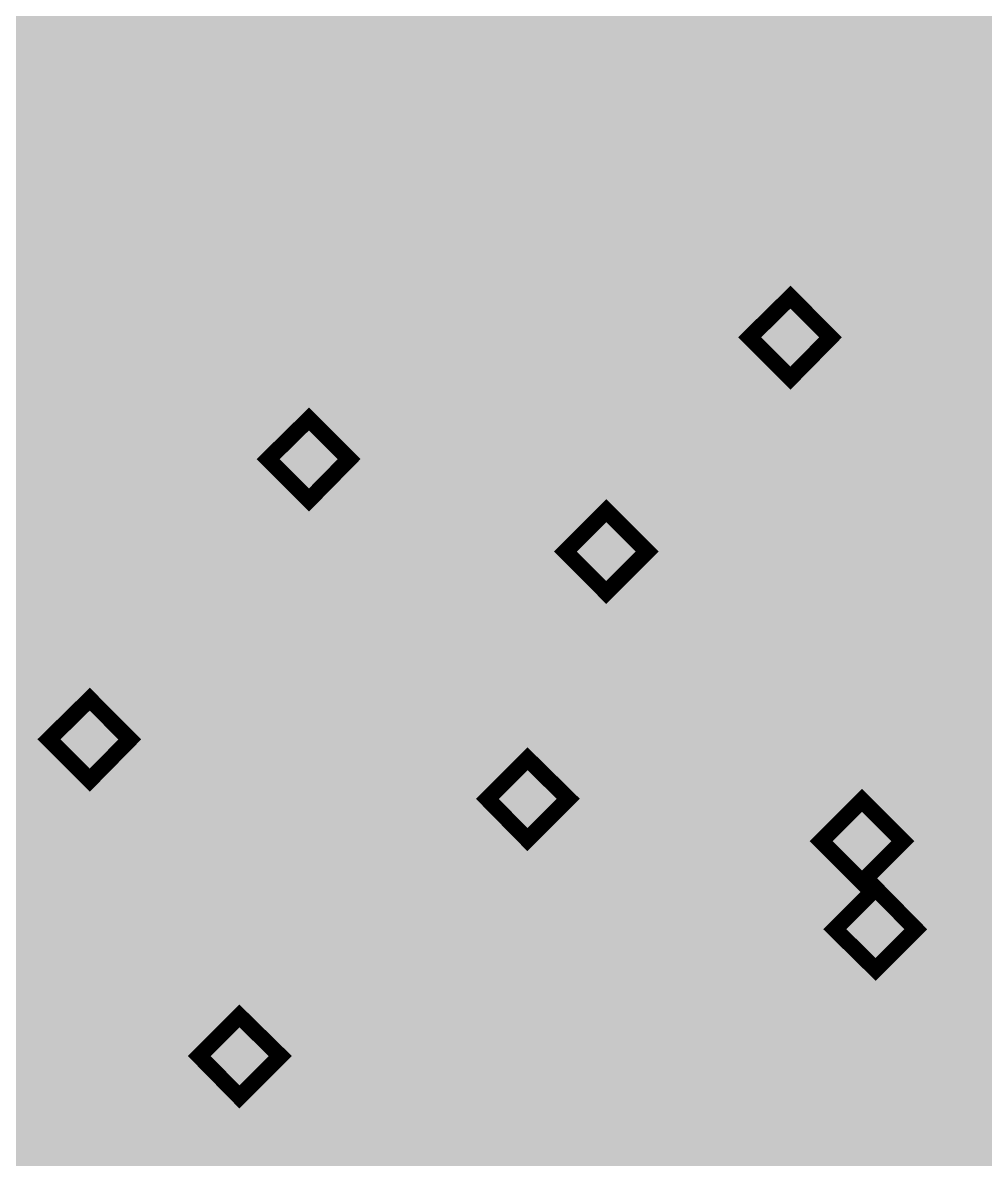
# Model space of a CAD drawing. Header units: millimetres. Extents: x 92 to 588, y 96 to 434.
# Drawn here: x 490.44 to 514.13, y 376.74 to 404.72 of the extents above; entities that cross this region are included whole.
import ezdxf

# ---------------------------------------------------------------- set-up
doc = ezdxf.new("R2010")
doc.units = ezdxf.units.MM
doc.layers.add('H', color=7, linetype='Continuous')
doc.layers.add('P', color=7, linetype='Continuous')

msp = doc.modelspace()

# ---------------------------------------------------------------- hatches: boundary and pattern name
at = {"layer": 'H', "linetype": 'Continuous'}
for points in [[(291.162, 223.903), (291.162, 433.788), (588.166, 433.788), (588.166, 223.903), (291.162, 223.903)], [(513.13, 398.775), (512.953, 398.792), (512.759, 398.828), (512.601, 398.863), (512.46, 398.933), (512.46, 399.304), (512.53, 399.268), (512.601, 399.233), (512.671, 399.198), (512.759, 399.163), (512.865, 399.127), (512.953, 399.11), (513.042, 399.092), (513.13, 399.074), (513.236, 399.092), (513.341, 399.127), (513.394, 399.145), (513.465, 399.198), (513.518, 399.233), (513.571, 399.321), (513.606, 399.427), (513.641, 399.533), (513.641, 399.657), (513.641, 399.727), (513.624, 399.833), (513.606, 399.886), (513.588, 399.921), (513.535, 400.009), (513.5, 400.027), (513.465, 400.062), (513.359, 400.115), (513.306, 400.133), (513.2, 400.15), (513.077, 400.15), (512.936, 400.15), (512.795, 400.133), (512.654, 400.115), (512.565, 400.098), (512.565, 401.42), (513.976, 401.42), (513.976, 401.121), (512.9, 401.121), (512.9, 400.433), (512.953, 400.433), (513.024, 400.433), (513.077, 400.45), (513.13, 400.45), (513.324, 400.433), (513.465, 400.415), (513.535, 400.397), (513.659, 400.327), (513.73, 400.274), (513.782, 400.239), (513.888, 400.115), (513.924, 400.045), (513.959, 399.956), (513.994, 399.78), (513.994, 399.657), (513.994, 399.568), (513.959, 399.392), (513.941, 399.304), (513.906, 399.233), (513.818, 399.092), (513.765, 399.039), (513.712, 398.986), (513.571, 398.88), (513.5, 398.845), (513.412, 398.828), (513.236, 398.792), (513.13, 398.775)], [(503.57, 397.804), (503.375, 397.804), (503.199, 397.84), (503.023, 397.893), (502.882, 397.946), (502.882, 398.316), (502.952, 398.281), (503.023, 398.245), (503.093, 398.21), (503.181, 398.175), (503.287, 398.14), (503.375, 398.122), (503.464, 398.104), (503.57, 398.104), (503.675, 398.104), (503.764, 398.14), (503.816, 398.157), (503.905, 398.228), (503.94, 398.263), (503.993, 398.334), (504.046, 398.439), (504.063, 398.545), (504.063, 398.686), (504.063, 398.739), (504.046, 398.863), (504.028, 398.898), (504.01, 398.951), (503.958, 399.022), (503.922, 399.057), (503.887, 399.074), (503.799, 399.127), (503.746, 399.145), (503.622, 399.163), (503.499, 399.163), (503.358, 399.163), (503.217, 399.145), (503.093, 399.127), (502.987, 399.11), (502.987, 400.433), (504.416, 400.433), (504.416, 400.133), (503.323, 400.133), (503.323, 399.445), (503.393, 399.463), (503.446, 399.463), (503.517, 399.463), (503.552, 399.463), (503.746, 399.463), (503.887, 399.427), (503.958, 399.41), (504.099, 399.339), (504.152, 399.304), (504.222, 399.251), (504.31, 399.127), (504.363, 399.057), (504.381, 398.986), (504.416, 398.792), (504.416, 398.686), (504.416, 398.581), (504.399, 398.404), (504.363, 398.334), (504.328, 398.245), (504.257, 398.122), (504.205, 398.051), (504.134, 397.998), (504.01, 397.91), (503.922, 397.875), (503.834, 397.84), (503.658, 397.804), (503.57, 397.804)], [(505.492, 397.804), (505.316, 397.822), (505.228, 397.857), (505.157, 397.893), (505.016, 397.963), (504.963, 398.016), (504.91, 398.069), (504.84, 398.193), (504.804, 398.263), (504.769, 398.334), (504.751, 398.492), (504.751, 398.563), (504.751, 398.669), (504.804, 398.863), (504.857, 398.951), (504.91, 399.039), (505.086, 399.18), (505.175, 399.233), (505.316, 399.092), (505.21, 398.986), (505.175, 398.916), (505.139, 398.845), (505.104, 398.686), (505.086, 398.598), (505.104, 398.475), (505.175, 398.281), (505.228, 398.21), (505.316, 398.14), (505.492, 398.069), (505.598, 398.051), (505.704, 398.069), (505.863, 398.122), (505.933, 398.193), (506.004, 398.263), (506.074, 398.439), (506.074, 398.545), (506.074, 398.616), (506.039, 398.739), (506.004, 398.792), (505.968, 398.845), (505.845, 398.933), (505.774, 398.986), (505.704, 399.022), (505.616, 399.057), (505.51, 399.092), (505.386, 399.145), (505.316, 399.092), (505.175, 399.233), (505.086, 399.304), (504.945, 399.427), (504.892, 399.48), (504.857, 399.551), (504.804, 399.727), (504.804, 399.815), (504.804, 399.886), (504.84, 400.027), (504.892, 400.15), (504.981, 400.256), (505.034, 400.309), (505.086, 400.344), (505.21, 400.415), (505.351, 400.468), (505.51, 400.503), (505.58, 400.503), (505.669, 400.503), (505.827, 400.468), (505.968, 400.433), (506.092, 400.362), (506.145, 400.309), (506.198, 400.274), (506.286, 400.168), (506.339, 400.045), (506.356, 399.903), (506.356, 399.833), (506.356, 399.762), (506.304, 399.586), (506.268, 399.498), (506.215, 399.41), (506.057, 399.286), (505.968, 399.233), (505.845, 399.374), (505.933, 399.498), (505.968, 399.551), (505.986, 399.621), (506.021, 399.762), (506.021, 399.833), (506.021, 399.921), (505.968, 400.062), (505.915, 400.133), (505.88, 400.15), (505.81, 400.203), (505.686, 400.239), (505.58, 400.239), (505.492, 400.239), (505.333, 400.186), (505.28, 400.133), (505.245, 400.115), (505.192, 400.045), (505.157, 399.939), (505.157, 399.851), (505.157, 399.798), (505.192, 399.692), (505.21, 399.639), (505.245, 399.604), (505.333, 399.515), (505.404, 399.48), (505.563, 399.392), (505.669, 399.357), (505.757, 399.321), (505.845, 399.374), (505.968, 399.233), (506.074, 399.163), (506.251, 399.039), (506.304, 398.969), (506.356, 398.88), (506.427, 398.686), (506.427, 398.581), (506.427, 398.492), (506.392, 398.334), (506.339, 398.21), (506.251, 398.069), (506.18, 398.016), (506.127, 397.963), (505.986, 397.875), (505.845, 397.822), (505.669, 397.804), (505.492, 397.804)], [(508.561, 397.804), (508.367, 397.804), (508.191, 397.84), (508.015, 397.893), (507.873, 397.946), (507.873, 398.316), (507.944, 398.281), (508.015, 398.245), (508.085, 398.21), (508.173, 398.175), (508.279, 398.14), (508.367, 398.122), (508.455, 398.104), (508.561, 398.104), (508.667, 398.104), (508.755, 398.14), (508.808, 398.157), (508.896, 398.228), (508.932, 398.263), (508.985, 398.334), (509.038, 398.439), (509.055, 398.545), (509.073, 398.686), (509.055, 398.739), (509.038, 398.863), (509.02, 398.898), (509.002, 398.951), (508.949, 399.022), (508.914, 399.057), (508.879, 399.074), (508.791, 399.127), (508.738, 399.145), (508.614, 399.163), (508.491, 399.163), (508.35, 399.163), (508.209, 399.145), (508.085, 399.127), (507.979, 399.11), (507.979, 400.433), (509.408, 400.433), (509.408, 400.133), (508.314, 400.133), (508.314, 399.445), (508.385, 399.463), (508.508, 399.463), (508.561, 399.463), (508.738, 399.463), (508.879, 399.427), (508.949, 399.41), (509.09, 399.339), (509.143, 399.304), (509.214, 399.251), (509.32, 399.127), (509.355, 399.057), (509.373, 398.986), (509.408, 398.792), (509.426, 398.686), (509.408, 398.581), (509.39, 398.404), (509.355, 398.334), (509.32, 398.245), (509.249, 398.122), (509.196, 398.051), (509.126, 397.998), (509.002, 397.91), (508.914, 397.875), (508.844, 397.84), (508.65, 397.804), (508.561, 397.804)], [(510.237, 397.804), (510.166, 397.804), (510.096, 397.804), (510.025, 397.822), (509.955, 397.84), (509.955, 398.175), (510.025, 398.157), (510.096, 398.122), (510.202, 398.104), (510.29, 398.104), (510.378, 398.104), (510.519, 398.14), (510.66, 398.193), (510.766, 398.281), (510.819, 398.334), (510.872, 398.387), (510.943, 398.528), (510.995, 398.686), (511.031, 398.863), (511.048, 398.969), (510.943, 399.163), (511.048, 399.216), (511.048, 399.286), (511.048, 399.321), (511.048, 399.498), (511.031, 399.727), (510.995, 399.815), (510.978, 399.886), (510.907, 400.009), (510.872, 400.062), (510.837, 400.098), (510.749, 400.168), (510.713, 400.186), (510.643, 400.203), (510.537, 400.203), (510.449, 400.203), (510.308, 400.15), (510.237, 400.098), (510.166, 400.009), (510.131, 399.921), (510.078, 399.745), (510.078, 399.621), (510.078, 399.533), (510.096, 399.392), (510.149, 399.286), (510.202, 399.198), (510.255, 399.163), (510.29, 399.145), (510.36, 399.092), (510.396, 399.092), (510.484, 399.074), (510.59, 399.074), (510.696, 399.074), (510.819, 399.11), (510.943, 399.163), (511.048, 398.969), (510.907, 398.88), (510.784, 398.828), (510.713, 398.81), (510.572, 398.792), (510.502, 398.792), (510.36, 398.792), (510.237, 398.81), (510.184, 398.845), (510.061, 398.898), (510.008, 398.933), (509.937, 399.004), (509.831, 399.127), (509.796, 399.216), (509.761, 399.286), (509.725, 399.48), (509.725, 399.604), (509.725, 399.692), (509.761, 399.886), (509.796, 399.956), (509.831, 400.045), (509.92, 400.186), (509.972, 400.256), (510.025, 400.309), (510.149, 400.397), (510.237, 400.433), (510.308, 400.45), (510.466, 400.486), (510.555, 400.486), (510.625, 400.486), (510.801, 400.468), (510.872, 400.433), (510.943, 400.397), (511.066, 400.309), (511.119, 400.256), (511.19, 400.186), (511.295, 399.992), (511.331, 399.886), (511.366, 399.762), (511.401, 399.48), (511.401, 399.304), (511.401, 399.145), (511.366, 398.845), (511.331, 398.686), (511.295, 398.563), (511.19, 398.316), (511.119, 398.21), (511.048, 398.122), (510.854, 397.963), (510.766, 397.91), (510.643, 397.857), (510.396, 397.804), (510.237, 397.804)], [(506.886, 397.857), (506.886, 398.351), (507.309, 398.351), (507.309, 397.857), (506.886, 397.857)], [(509.337, 395.97), (508.332, 396.975), (509.337, 397.963), (510.325, 396.975), (509.337, 395.97)], [(493.163, 394.806), (492.986, 394.806), (492.792, 394.841), (492.633, 394.894), (492.492, 394.947), (492.492, 395.317), (492.563, 395.282), (492.633, 395.247), (492.704, 395.212), (492.792, 395.176), (492.898, 395.141), (492.986, 395.123), (493.074, 395.106), (493.163, 395.106), (493.268, 395.106), (493.374, 395.141), (493.427, 395.159), (493.498, 395.229), (493.533, 395.264), (493.604, 395.335), (493.639, 395.441), (493.674, 395.547), (493.674, 395.688), (493.674, 395.741), (493.656, 395.864), (493.639, 395.899), (493.621, 395.952), (493.568, 396.023), (493.533, 396.058), (493.48, 396.093), (493.392, 396.129), (493.339, 396.146), (493.233, 396.164), (493.11, 396.182), (492.969, 396.164), (492.827, 396.146), (492.686, 396.129), (492.598, 396.111), (492.598, 397.434), (494.009, 397.434), (494.009, 397.134), (492.933, 397.134), (492.933, 396.446), (492.986, 396.464), (493.11, 396.464), (493.163, 396.464), (493.357, 396.464), (493.498, 396.429), (493.568, 396.411), (493.692, 396.34), (493.762, 396.305), (493.815, 396.252), (493.921, 396.129), (493.956, 396.058), (493.992, 395.988), (494.027, 395.794), (494.027, 395.688), (494.027, 395.582), (493.992, 395.406), (493.974, 395.335), (493.939, 395.247), (493.85, 395.123), (493.798, 395.053), (493.745, 395), (493.604, 394.912), (493.533, 394.876), (493.445, 394.841), (493.268, 394.806), (493.163, 394.806)], [(494.856, 394.806), (494.785, 394.806), (494.697, 394.823), (494.627, 394.823), (494.556, 394.841), (494.556, 395.176), (494.627, 395.159), (494.715, 395.123), (494.803, 395.106), (494.891, 395.106), (494.979, 395.106), (495.138, 395.141), (495.262, 395.194), (495.385, 395.282), (495.438, 395.335), (495.473, 395.388), (495.561, 395.529), (495.614, 395.688), (495.65, 395.864), (495.65, 395.97), (495.561, 396.164), (495.65, 396.217), (495.667, 396.288), (495.667, 396.499), (495.632, 396.728), (495.614, 396.817), (495.579, 396.887), (495.526, 397.011), (495.473, 397.064), (495.438, 397.099), (495.367, 397.169), (495.332, 397.187), (495.244, 397.205), (495.156, 397.205), (495.05, 397.205), (494.926, 397.152), (494.838, 397.099), (494.785, 397.011), (494.732, 396.923), (494.697, 396.746), (494.68, 396.623), (494.68, 396.534), (494.715, 396.393), (494.75, 396.288), (494.821, 396.199), (494.856, 396.164), (494.891, 396.146), (494.979, 396.111), (495.015, 396.093), (495.103, 396.076), (495.191, 396.076), (495.297, 396.076), (495.438, 396.111), (495.561, 396.164), (495.65, 395.97), (495.509, 395.882), (495.385, 395.829), (495.332, 395.811), (495.191, 395.794), (495.12, 395.794), (494.979, 395.794), (494.856, 395.829), (494.785, 395.847), (494.68, 395.899), (494.609, 395.935), (494.556, 396.005), (494.45, 396.129), (494.397, 396.217), (494.38, 396.288), (494.344, 396.482), (494.327, 396.605), (494.344, 396.693), (494.362, 396.887), (494.397, 396.958), (494.433, 397.046), (494.521, 397.187), (494.574, 397.258), (494.627, 397.311), (494.768, 397.399), (494.838, 397.434), (494.909, 397.452), (495.068, 397.487), (495.156, 397.487), (495.244, 397.487), (495.403, 397.469), (495.473, 397.434), (495.544, 397.399), (495.667, 397.311), (495.72, 397.258), (495.791, 397.187), (495.897, 396.993), (495.932, 396.887), (495.967, 396.764), (496.002, 396.482), (496.002, 396.305), (496.002, 396.146), (495.967, 395.847), (495.932, 395.705), (495.897, 395.564), (495.791, 395.317), (495.72, 395.229), (495.65, 395.123), (495.473, 394.965), (495.367, 394.912), (495.262, 394.859), (494.997, 394.806), (494.856, 394.806)], [(497.449, 394.859), (497.449, 395.229), (497.625, 395.388), (497.784, 395.529), (497.925, 395.688), (498.084, 395.847), (498.207, 396.005), (498.419, 396.252), (498.472, 396.358), (498.525, 396.464), (498.578, 396.658), (498.578, 396.764), (498.578, 396.87), (498.56, 396.958), (498.542, 396.993), (498.49, 397.064), (498.454, 397.099), (498.401, 397.134), (498.313, 397.169), (498.243, 397.187), (498.137, 397.187), (498.049, 397.187), (497.96, 397.169), (497.872, 397.152), (497.784, 397.117), (497.696, 397.081), (497.643, 397.046), (497.572, 397.011), (497.519, 396.975), (497.502, 397.346), (497.625, 397.399), (497.802, 397.452), (497.907, 397.469), (498.084, 397.487), (498.26, 397.487), (498.419, 397.469), (498.56, 397.416), (498.684, 397.346), (498.736, 397.311), (498.789, 397.258), (498.86, 397.134), (498.913, 397.011), (498.93, 396.87), (498.948, 396.781), (498.93, 396.64), (498.913, 396.499), (498.86, 396.376), (498.807, 396.27), (498.736, 396.146), (498.648, 396.041), (498.56, 395.935), (498.454, 395.829), (498.295, 395.653), (498.101, 395.458), (497.907, 395.282), (497.784, 395.159), (499.054, 395.159), (499.054, 394.859), (497.449, 394.859)], [(496.496, 394.859), (496.496, 395.353), (496.902, 395.353), (496.902, 394.859), (496.496, 394.859)], [(500.483, 392.53), (500.306, 392.548), (500.13, 392.583), (499.954, 392.619), (499.812, 392.689), (499.812, 393.06), (499.883, 393.024), (499.954, 392.989), (500.024, 392.954), (500.112, 392.918), (500.218, 392.883), (500.306, 392.866), (500.395, 392.848), (500.5, 392.83), (500.606, 392.848), (500.694, 392.883), (500.747, 392.901), (500.835, 392.954), (500.871, 392.989), (500.924, 393.077), (500.959, 393.183), (500.994, 393.289), (500.994, 393.412), (500.994, 393.483), (500.977, 393.589), (500.959, 393.642), (500.941, 393.677), (500.888, 393.765), (500.853, 393.783), (500.818, 393.818), (500.73, 393.871), (500.677, 393.889), (500.553, 393.906), (500.43, 393.906), (500.289, 393.906), (500.148, 393.889), (500.006, 393.871), (499.918, 393.853), (499.918, 395.176), (501.329, 395.176), (501.329, 394.876), (500.253, 394.876), (500.253, 394.188), (500.324, 394.188), (500.43, 394.206), (500.483, 394.206), (500.677, 394.188), (500.818, 394.171), (500.888, 394.153), (501.03, 394.083), (501.082, 394.03), (501.153, 393.994), (501.241, 393.871), (501.276, 393.8), (501.312, 393.712), (501.347, 393.536), (501.347, 393.412), (501.347, 393.324), (501.329, 393.148), (501.294, 393.06), (501.259, 392.989), (501.171, 392.848), (501.118, 392.795), (501.065, 392.742), (500.941, 392.636), (500.853, 392.601), (500.765, 392.583), (500.589, 392.548), (500.483, 392.53)], [(502.176, 392.548), (502.105, 392.548), (501.947, 392.566), (501.894, 392.583), (501.894, 392.918), (501.947, 392.883), (502.035, 392.866), (502.123, 392.848), (502.229, 392.848), (502.317, 392.848), (502.458, 392.866), (502.599, 392.918), (502.705, 393.007), (502.758, 393.06), (502.811, 393.13), (502.882, 393.254), (502.935, 393.412), (502.97, 393.606), (502.987, 393.712), (502.882, 393.889), (502.987, 393.959), (502.987, 394.012), (502.987, 394.065), (502.987, 394.118), (502.987, 394.241), (502.97, 394.453), (502.935, 394.541), (502.917, 394.629), (502.846, 394.753), (502.811, 394.806), (502.776, 394.841), (502.688, 394.894), (502.652, 394.912), (502.564, 394.947), (502.476, 394.947), (502.37, 394.947), (502.247, 394.894), (502.176, 394.823), (502.105, 394.753), (502.07, 394.665), (502.017, 394.488), (502.017, 394.347), (502.017, 394.277), (502.035, 394.136), (502.07, 394.03), (502.141, 393.942), (502.194, 393.906), (502.229, 393.871), (502.3, 393.836), (502.335, 393.836), (502.423, 393.818), (502.511, 393.8), (502.635, 393.818), (502.758, 393.853), (502.882, 393.889), (502.987, 393.712), (502.846, 393.624), (502.723, 393.571), (502.652, 393.553), (502.511, 393.518), (502.441, 393.518), (502.3, 393.536), (502.176, 393.553), (502.123, 393.571), (502, 393.642), (501.947, 393.677), (501.876, 393.73), (501.77, 393.871), (501.735, 393.942), (501.7, 394.03), (501.665, 394.224), (501.665, 394.33), (501.665, 394.435), (501.7, 394.612), (501.753, 394.788), (501.859, 394.929), (501.911, 394.982), (501.964, 395.035), (502.088, 395.123), (502.176, 395.159), (502.247, 395.194), (502.405, 395.229), (502.476, 395.229), (502.564, 395.229), (502.74, 395.194), (502.811, 395.176), (502.882, 395.141), (503.005, 395.053), (503.058, 395), (503.129, 394.929), (503.217, 394.735), (503.27, 394.629), (503.305, 394.506), (503.34, 394.206), (503.34, 393.889), (503.305, 393.571), (503.27, 393.43), (503.234, 393.289), (503.129, 393.06), (503.058, 392.954), (502.97, 392.866), (502.793, 392.707), (502.688, 392.654), (502.582, 392.601), (502.335, 392.548), (502.176, 392.548)], [(505.492, 392.53), (505.298, 392.548), (505.122, 392.583), (504.945, 392.619), (504.804, 392.689), (504.804, 393.06), (504.875, 393.024), (504.945, 392.989), (505.016, 392.954), (505.104, 392.918), (505.21, 392.883), (505.298, 392.866), (505.386, 392.848), (505.492, 392.83), (505.598, 392.848), (505.686, 392.883), (505.739, 392.901), (505.827, 392.954), (505.863, 392.989), (505.915, 393.077), (505.968, 393.183), (505.986, 393.289), (505.986, 393.412), (505.986, 393.483), (505.968, 393.589), (505.951, 393.642), (505.933, 393.677), (505.88, 393.765), (505.845, 393.783), (505.81, 393.818), (505.721, 393.871), (505.669, 393.889), (505.545, 393.906), (505.422, 393.906), (505.28, 393.906), (505.139, 393.889), (505.016, 393.871), (504.91, 393.853), (504.91, 395.176), (506.339, 395.176), (506.339, 394.876), (505.245, 394.876), (505.245, 394.188), (505.316, 394.188), (505.369, 394.188), (505.422, 394.206), (505.475, 394.206), (505.669, 394.188), (505.81, 394.171), (505.88, 394.153), (506.021, 394.083), (506.074, 394.03), (506.145, 393.994), (506.233, 393.871), (506.286, 393.8), (506.304, 393.712), (506.339, 393.536), (506.339, 393.412), (506.339, 393.324), (506.321, 393.148), (506.286, 393.06), (506.251, 392.989), (506.162, 392.848), (506.127, 392.795), (506.057, 392.742), (505.933, 392.636), (505.845, 392.601), (505.757, 392.583), (505.58, 392.548), (505.492, 392.53)], [(497.484, 392.971), (496.479, 393.977), (497.484, 394.965), (498.472, 393.977), (497.484, 392.971)], [(503.816, 392.601), (503.816, 393.095), (504.24, 393.095), (504.24, 392.601), (503.816, 392.601)], [(509.972, 390.396), (509.778, 390.396), (509.602, 390.431), (509.426, 390.467), (509.285, 390.537), (509.285, 390.908), (509.355, 390.872), (509.426, 390.837), (509.514, 390.802), (509.602, 390.767), (509.69, 390.731), (509.778, 390.714), (509.867, 390.696), (509.972, 390.696), (510.078, 390.696), (510.184, 390.731), (510.219, 390.749), (510.308, 390.802), (510.343, 390.855), (510.413, 390.925), (510.449, 391.031), (510.466, 391.137), (510.484, 391.26), (510.484, 391.331), (510.466, 391.454), (510.449, 391.49), (510.413, 391.543), (510.36, 391.613), (510.325, 391.631), (510.29, 391.666), (510.202, 391.719), (510.149, 391.737), (510.043, 391.754), (509.902, 391.754), (509.761, 391.754), (509.62, 391.737), (509.496, 391.719), (509.39, 391.701), (509.39, 393.024), (510.819, 393.024), (510.819, 392.724), (509.725, 392.724), (509.725, 392.037), (509.796, 392.037), (509.849, 392.054), (509.92, 392.054), (509.972, 392.054), (510.149, 392.037), (510.308, 392.019), (510.36, 392.001), (510.502, 391.931), (510.572, 391.895), (510.625, 391.843), (510.731, 391.719), (510.766, 391.648), (510.801, 391.56), (510.819, 391.384), (510.837, 391.26), (510.819, 391.172), (510.801, 390.996), (510.766, 390.925), (510.731, 390.837), (510.66, 390.696), (510.607, 390.643), (510.555, 390.59), (510.413, 390.484), (510.325, 390.449), (510.255, 390.431), (510.061, 390.396), (509.972, 390.396)], [(511.348, 390.449), (512.53, 392.724), (511.19, 392.724), (511.19, 393.024), (512.83, 393.024), (512.83, 392.636), (511.719, 390.449), (511.348, 390.449)], [(504.804, 390.696), (503.799, 391.701), (504.804, 392.707), (505.81, 391.701), (504.804, 390.696)], [(513.306, 390.449), (513.306, 390.943), (513.712, 390.943), (513.712, 390.449), (513.306, 390.449)], [(493.074, 387.909), (493.004, 387.909), (492.845, 387.944), (492.757, 387.962), (492.686, 387.997), (492.563, 388.085), (492.51, 388.138), (492.439, 388.209), (492.351, 388.403), (492.298, 388.526), (492.263, 388.632), (492.228, 388.932), (492.228, 389.091), (492.228, 389.267), (492.263, 389.567), (492.298, 389.708), (492.334, 389.832), (492.439, 390.079), (492.51, 390.184), (492.58, 390.273), (492.757, 390.431), (492.88, 390.484), (492.986, 390.537), (493.251, 390.59), (493.392, 390.59), (493.462, 390.59), (493.551, 390.59), (493.621, 390.573), (493.674, 390.555), (493.674, 390.22), (493.604, 390.255), (493.533, 390.273), (493.445, 390.29), (493.339, 390.29), (493.268, 390.29), (493.11, 390.273), (492.986, 390.22), (492.863, 390.132), (492.81, 390.079), (492.775, 390.026), (492.686, 389.885), (492.633, 389.726), (492.598, 389.532), (492.58, 389.426), (492.686, 389.25), (492.58, 389.179), (492.58, 389.144), (492.58, 389.108), (492.58, 388.897), (492.598, 388.668), (492.633, 388.597), (492.651, 388.509), (492.722, 388.385), (492.757, 388.332), (492.827, 388.262), (492.916, 388.227), (492.986, 388.191), (493.092, 388.191), (493.18, 388.191), (493.321, 388.244), (493.392, 388.297), (493.427, 388.332), (493.445, 388.385), (493.498, 388.473), (493.551, 388.65), (493.551, 388.791), (493.551, 388.862), (493.533, 389.003), (493.515, 389.056), (493.48, 389.108), (493.427, 389.197), (493.374, 389.232), (493.339, 389.267), (493.268, 389.303), (493.215, 389.303), (493.127, 389.32), (493.039, 389.32), (492.916, 389.32), (492.81, 389.285), (492.686, 389.25), (492.58, 389.426), (492.704, 389.514), (492.827, 389.567), (492.898, 389.585), (493.039, 389.602), (493.127, 389.62), (493.268, 389.602), (493.392, 389.585), (493.445, 389.567), (493.568, 389.497), (493.621, 389.461), (493.692, 389.408), (493.798, 389.267), (493.833, 389.179), (493.868, 389.108), (493.903, 388.914), (493.903, 388.809), (493.903, 388.703), (493.868, 388.526), (493.833, 388.438), (493.798, 388.35), (493.709, 388.209), (493.656, 388.156), (493.604, 388.103), (493.462, 387.997), (493.392, 387.962), (493.321, 387.944), (493.163, 387.909), (493.074, 387.909)], [(494.997, 387.909), (494.891, 387.909), (494.715, 387.962), (494.556, 388.033), (494.415, 388.156), (494.362, 388.244), (494.327, 388.332), (494.239, 388.544), (494.203, 388.791), (494.168, 389.091), (494.168, 389.25), (494.168, 389.426), (494.203, 389.726), (494.256, 389.973), (494.327, 390.184), (494.38, 390.273), (494.433, 390.361), (494.556, 390.467), (494.715, 390.555), (494.891, 390.59), (494.997, 390.59), (494.997, 390.308), (494.926, 390.308), (494.803, 390.273), (494.75, 390.237), (494.715, 390.202), (494.644, 390.096), (494.609, 390.043), (494.591, 389.973), (494.556, 389.796), (494.538, 389.708), (494.521, 389.497), (494.521, 389.25), (494.521, 389.003), (494.538, 388.791), (494.556, 388.703), (494.591, 388.544), (494.609, 388.473), (494.644, 388.403), (494.715, 388.297), (494.75, 388.262), (494.803, 388.227), (494.926, 388.191), (494.997, 388.191), (495.068, 388.191), (495.191, 388.227), (495.226, 388.262), (495.279, 388.297), (495.35, 388.403), (495.385, 388.473), (495.403, 388.526), (495.438, 388.703), (495.456, 388.791), (495.473, 389.003), (495.473, 389.25), (495.473, 389.514), (495.456, 389.726), (495.438, 389.814), (495.403, 389.973), (495.367, 390.043), (495.35, 390.114), (495.279, 390.202), (495.226, 390.237), (495.191, 390.273), (495.068, 390.308), (494.997, 390.308), (494.997, 390.59), (495.103, 390.59), (495.279, 390.555), (495.438, 390.467), (495.561, 390.343), (495.614, 390.255), (495.667, 390.184), (495.738, 389.973), (495.791, 389.708), (495.826, 389.426), (495.826, 389.25), (495.826, 389.091), (495.791, 388.791), (495.738, 388.526), (495.667, 388.315), (495.614, 388.227), (495.561, 388.156), (495.438, 388.033), (495.279, 387.944), (495.103, 387.909), (494.997, 387.909)], [(498.278, 387.962), (498.278, 388.844), (498.278, 389.126), (498.278, 390.132), (497.414, 389.126), (498.278, 389.126), (498.278, 388.844), (497.149, 388.844), (497.149, 389.214), (498.295, 390.555), (498.613, 390.555), (498.613, 389.126), (498.93, 389.126), (498.93, 388.844), (498.613, 388.844), (498.613, 387.962), (498.278, 387.962)], [(499.989, 387.909), (499.901, 387.909), (499.724, 387.927), (499.636, 387.962), (499.565, 387.997), (499.424, 388.068), (499.371, 388.121), (499.319, 388.174), (499.23, 388.297), (499.195, 388.368), (499.177, 388.438), (499.142, 388.597), (499.142, 388.668), (499.16, 388.773), (499.213, 388.967), (499.266, 389.056), (499.319, 389.144), (499.477, 389.285), (499.583, 389.338), (499.724, 389.214), (499.618, 389.091), (499.565, 389.02), (499.53, 388.95), (499.495, 388.791), (499.495, 388.703), (499.495, 388.579), (499.565, 388.403), (499.636, 388.315), (499.707, 388.244), (499.883, 388.174), (499.989, 388.156), (500.095, 388.174), (500.271, 388.227), (500.342, 388.297), (500.395, 388.368), (500.465, 388.544), (500.483, 388.65), (500.465, 388.72), (500.447, 388.862), (500.412, 388.897), (500.377, 388.95), (500.253, 389.038), (500.165, 389.091), (500.112, 389.126), (500.006, 389.161), (499.918, 389.214), (499.795, 389.25), (499.724, 389.214), (499.583, 389.338), (499.495, 389.408), (499.354, 389.532), (499.301, 389.602), (499.266, 389.673), (499.213, 389.832), (499.213, 389.92), (499.213, 389.99), (499.23, 390.132), (499.301, 390.255), (499.371, 390.361), (499.424, 390.414), (499.477, 390.449), (499.618, 390.537), (499.742, 390.573), (499.901, 390.608), (500.077, 390.608), (500.236, 390.573), (500.377, 390.537), (500.5, 390.467), (500.553, 390.414), (500.606, 390.378), (500.677, 390.273), (500.73, 390.149), (500.765, 390.026), (500.765, 389.955), (500.765, 389.867), (500.712, 389.691), (500.659, 389.602), (500.606, 389.514), (500.465, 389.391), (500.377, 389.338), (500.236, 389.479), (500.342, 389.602), (500.377, 389.673), (500.395, 389.726), (500.43, 389.867), (500.43, 389.938), (500.412, 390.026), (500.359, 390.167), (500.306, 390.237), (500.271, 390.255), (500.218, 390.308), (500.095, 390.343), (499.989, 390.343), (499.901, 390.343), (499.742, 390.29), (499.671, 390.255), (499.654, 390.22), (499.601, 390.167), (499.565, 390.043), (499.548, 389.973), (499.565, 389.902), (499.583, 389.796), (499.618, 389.743), (499.654, 389.708), (499.742, 389.62), (499.795, 389.585), (499.865, 389.549), (499.971, 389.514), (500.077, 389.461), (500.165, 389.426), (500.236, 389.479), (500.377, 389.338), (500.483, 389.267), (500.659, 389.144), (500.712, 389.073), (500.765, 388.985), (500.818, 388.791), (500.835, 388.685), (500.835, 388.597), (500.8, 388.456), (500.73, 388.315), (500.641, 388.191), (500.589, 388.121), (500.536, 388.068), (500.395, 387.997), (500.236, 387.927), (500.077, 387.909), (499.989, 387.909)], [(496.302, 387.962), (496.302, 388.456), (496.708, 388.456), (496.708, 387.962), (496.302, 387.962)], [(492.087, 386.075), (491.081, 387.08), (492.087, 388.068), (493.074, 387.08), (492.087, 386.075)], [(505.333, 385.404), (505.139, 385.422), (504.963, 385.457), (504.787, 385.493), (504.645, 385.563), (504.645, 385.916), (504.716, 385.898), (504.787, 385.863), (504.875, 385.828), (504.945, 385.792), (505.051, 385.757), (505.139, 385.739), (505.228, 385.722), (505.333, 385.704), (505.439, 385.722), (505.527, 385.739), (505.58, 385.775), (505.669, 385.828), (505.704, 385.863), (505.757, 385.951), (505.81, 386.039), (505.827, 386.163), (505.845, 386.286), (505.827, 386.357), (505.81, 386.463), (505.792, 386.516), (505.774, 386.551), (505.721, 386.621), (505.686, 386.657), (505.651, 386.692), (505.563, 386.745), (505.51, 386.745), (505.404, 386.78), (505.263, 386.78), (505.122, 386.78), (504.981, 386.763), (504.857, 386.745), (504.751, 386.71), (504.751, 388.05), (506.18, 388.05), (506.18, 387.75), (505.086, 387.75), (505.086, 387.062), (505.157, 387.062), (505.21, 387.062), (505.28, 387.062), (505.333, 387.08), (505.51, 387.062), (505.669, 387.045), (505.721, 387.027), (505.863, 386.957), (505.915, 386.904), (505.986, 386.851), (506.092, 386.745), (506.127, 386.674), (506.145, 386.586), (506.18, 386.392), (506.198, 386.286), (506.18, 386.198), (506.162, 386.022), (506.127, 385.933), (506.092, 385.863), (506.021, 385.722), (505.968, 385.669), (505.898, 385.598), (505.774, 385.51), (505.686, 385.475), (505.616, 385.44), (505.422, 385.422), (505.333, 385.404)], [(506.939, 385.422), (506.868, 385.422), (506.797, 385.44), (506.727, 385.457), (506.727, 385.775), (506.797, 385.757), (506.868, 385.739), (506.974, 385.722), (507.062, 385.704), (507.15, 385.722), (507.291, 385.739), (507.432, 385.792), (507.538, 385.881), (507.591, 385.933), (507.644, 385.986), (507.715, 386.128), (507.768, 386.286), (507.803, 386.48), (507.82, 386.568), (507.715, 386.763), (507.82, 386.815), (507.82, 386.886), (507.82, 387.115), (507.803, 387.327), (507.785, 387.415), (507.75, 387.503), (507.679, 387.627), (507.644, 387.68), (507.609, 387.715), (507.521, 387.768), (507.485, 387.786), (507.415, 387.821), (507.309, 387.821), (507.221, 387.803), (507.08, 387.75), (507.009, 387.697), (506.974, 387.662), (506.939, 387.627), (506.903, 387.539), (506.85, 387.362), (506.85, 387.221), (506.85, 387.151), (506.868, 387.009), (506.886, 386.957), (506.921, 386.904), (506.974, 386.815), (507.027, 386.763), (507.062, 386.745), (507.133, 386.71), (507.168, 386.692), (507.256, 386.692), (507.362, 386.674), (507.468, 386.692), (507.591, 386.727), (507.715, 386.763), (507.82, 386.568), (507.679, 386.498), (507.556, 386.445), (507.485, 386.427), (507.344, 386.392), (507.274, 386.392), (507.133, 386.41), (507.009, 386.427), (506.956, 386.445), (506.833, 386.498), (506.78, 386.551), (506.709, 386.604), (506.603, 386.745), (506.568, 386.815), (506.533, 386.904), (506.498, 387.098), (506.498, 387.203), (506.498, 387.309), (506.533, 387.486), (506.568, 387.574), (506.603, 387.662), (506.692, 387.803), (506.745, 387.856), (506.797, 387.909), (506.921, 387.997), (507.009, 388.033), (507.08, 388.068), (507.238, 388.103), (507.327, 388.103), (507.415, 388.103), (507.574, 388.068), (507.644, 388.033), (507.715, 388.015), (507.838, 387.927), (507.891, 387.874), (507.962, 387.786), (508.067, 387.609), (508.103, 387.503), (508.138, 387.38), (508.173, 387.08), (508.173, 386.904), (508.173, 386.745), (508.138, 386.445), (508.103, 386.304), (508.067, 386.163), (507.962, 385.933), (507.891, 385.828), (507.82, 385.722), (507.626, 385.581), (507.538, 385.528), (507.415, 385.475), (507.168, 385.422), (507.009, 385.422), (506.939, 385.422)], [(510.643, 385.457), (510.643, 386.357), (510.643, 386.639), (510.643, 387.644), (509.761, 386.639), (510.643, 386.639), (510.643, 386.357), (509.496, 386.357), (509.496, 386.71), (510.66, 388.05), (510.978, 388.05), (510.978, 386.639), (511.278, 386.639), (511.278, 386.357), (510.978, 386.357), (510.978, 385.457), (510.643, 385.457)], [(512.283, 385.404), (512.124, 385.44), (512.054, 385.475), (511.983, 385.51), (511.86, 385.581), (511.807, 385.651), (511.736, 385.722), (511.63, 385.898), (511.595, 386.022), (511.56, 386.145), (511.525, 386.427), (511.525, 386.604), (511.525, 386.763), (511.56, 387.062), (511.595, 387.203), (511.63, 387.345), (511.736, 387.574), (511.807, 387.68), (511.877, 387.768), (512.054, 387.927), (512.16, 387.98), (512.283, 388.033), (512.53, 388.085), (512.689, 388.103), (512.759, 388.103), (512.848, 388.085), (512.918, 388.085), (512.971, 388.068), (512.971, 387.733), (512.9, 387.75), (512.83, 387.786), (512.724, 387.803), (512.636, 387.803), (512.548, 387.803), (512.407, 387.768), (512.283, 387.715), (512.16, 387.627), (512.107, 387.574), (512.071, 387.521), (511.983, 387.398), (511.93, 387.221), (511.895, 387.045), (511.877, 386.939), (511.983, 386.745), (511.877, 386.692), (511.877, 386.657), (511.877, 386.621), (511.877, 386.533), (511.877, 386.392), (511.895, 386.18), (511.93, 386.092), (511.948, 386.004), (512.019, 385.881), (512.054, 385.845), (512.124, 385.775), (512.213, 385.722), (512.283, 385.704), (512.371, 385.687), (512.477, 385.704), (512.601, 385.757), (512.689, 385.81), (512.724, 385.845), (512.742, 385.881), (512.795, 385.969), (512.848, 386.145), (512.848, 386.286), (512.848, 386.374), (512.83, 386.498), (512.812, 386.551), (512.777, 386.604), (512.706, 386.692), (512.671, 386.745), (512.636, 386.763), (512.565, 386.798), (512.512, 386.815), (512.424, 386.833), (512.336, 386.833), (512.213, 386.815), (512.107, 386.798), (511.983, 386.745), (511.877, 386.939), (512.001, 387.009), (512.124, 387.062), (512.195, 387.098), (512.336, 387.115), (512.407, 387.115), (512.565, 387.115), (512.671, 387.08), (512.742, 387.062), (512.848, 387.009), (512.918, 386.957), (512.989, 386.904), (513.095, 386.763), (513.13, 386.692), (513.165, 386.604), (513.2, 386.41), (513.2, 386.198), (513.165, 386.022), (513.13, 385.933), (513.095, 385.845), (513.006, 385.704), (512.953, 385.651), (512.9, 385.598), (512.759, 385.51), (512.689, 385.475), (512.618, 385.44), (512.46, 385.404), (512.283, 385.404)], [(502.864, 384.611), (501.876, 385.616), (502.864, 386.604), (503.869, 385.616), (502.864, 384.611)], [(508.65, 385.457), (508.65, 385.951), (509.073, 385.951), (509.073, 385.457), (508.65, 385.457)], [(511.101, 383.57), (510.096, 384.575), (511.101, 385.581), (512.107, 384.575), (511.101, 383.57)], [(494.874, 382.123), (494.697, 382.141), (494.521, 382.176), (494.344, 382.212), (494.203, 382.282), (494.203, 382.635), (494.274, 382.617), (494.415, 382.529), (494.503, 382.512), (494.609, 382.476), (494.697, 382.441), (494.785, 382.423), (494.891, 382.423), (494.979, 382.441), (495.085, 382.459), (495.138, 382.494), (495.226, 382.547), (495.262, 382.582), (495.315, 382.67), (495.35, 382.758), (495.385, 382.864), (495.385, 383.005), (495.385, 383.076), (495.367, 383.182), (495.35, 383.235), (495.332, 383.27), (495.279, 383.341), (495.244, 383.376), (495.209, 383.411), (495.12, 383.446), (495.068, 383.464), (494.944, 383.499), (494.821, 383.499), (494.68, 383.499), (494.538, 383.482), (494.397, 383.446), (494.309, 383.429), (494.309, 384.769), (495.72, 384.769), (495.72, 384.469), (494.644, 384.469), (494.644, 383.782), (494.697, 383.782), (494.821, 383.782), (494.874, 383.782), (495.068, 383.782), (495.209, 383.764), (495.279, 383.729), (495.403, 383.676), (495.473, 383.623), (495.544, 383.57), (495.632, 383.446), (495.667, 383.376), (495.703, 383.305), (495.738, 383.111), (495.738, 383.005), (495.738, 382.917), (495.703, 382.741), (495.685, 382.653), (495.65, 382.582), (495.561, 382.441), (495.509, 382.388), (495.456, 382.318), (495.315, 382.229), (495.244, 382.194), (495.156, 382.159), (494.979, 382.123), (494.874, 382.123)], [(496.496, 382.123), (496.426, 382.141), (496.338, 382.141), (496.267, 382.159), (496.267, 382.494), (496.338, 382.476), (496.426, 382.459), (496.514, 382.441), (496.62, 382.423), (496.69, 382.423), (496.849, 382.459), (496.99, 382.512), (497.096, 382.6), (497.149, 382.653), (497.202, 382.706), (497.272, 382.847), (497.325, 383.005), (497.361, 383.199), (497.361, 383.288), (497.272, 383.482), (497.378, 383.535), (497.378, 383.605), (497.378, 383.834), (497.343, 384.046), (497.325, 384.134), (497.308, 384.205), (497.237, 384.346), (497.202, 384.381), (497.149, 384.434), (497.078, 384.487), (497.043, 384.505), (496.955, 384.522), (496.867, 384.54), (496.761, 384.522), (496.637, 384.469), (496.567, 384.417), (496.496, 384.346), (496.443, 384.24), (496.408, 384.081), (496.408, 383.94), (496.408, 383.852), (496.426, 383.729), (496.443, 383.676), (496.461, 383.623), (496.532, 383.535), (496.585, 383.482), (496.62, 383.464), (496.69, 383.429), (496.726, 383.411), (496.814, 383.393), (496.902, 383.393), (497.025, 383.411), (497.149, 383.429), (497.272, 383.482), (497.361, 383.288), (497.237, 383.217), (497.096, 383.164), (497.043, 383.129), (496.902, 383.111), (496.831, 383.111), (496.69, 383.111), (496.567, 383.147), (496.514, 383.164), (496.39, 383.217), (496.338, 383.27), (496.267, 383.323), (496.161, 383.446), (496.126, 383.535), (496.091, 383.623), (496.055, 383.817), (496.055, 383.923), (496.055, 384.028), (496.091, 384.205), (496.108, 384.293), (496.144, 384.364), (496.232, 384.505), (496.285, 384.575), (496.355, 384.628), (496.479, 384.716), (496.637, 384.787), (496.796, 384.822), (496.867, 384.822), (496.955, 384.822), (497.114, 384.787), (497.202, 384.752), (497.272, 384.734), (497.396, 384.646), (497.449, 384.593), (497.502, 384.505), (497.608, 384.328), (497.643, 384.205), (497.678, 384.099), (497.713, 383.799), (497.731, 383.623), (497.731, 383.464), (497.678, 383.164), (497.66, 383.023), (497.608, 382.882), (497.502, 382.635), (497.449, 382.547), (497.361, 382.441), (497.184, 382.3), (497.078, 382.229), (496.973, 382.194), (496.708, 382.141), (496.567, 382.123), (496.496, 382.123)], [(499.848, 382.123), (499.671, 382.159), (499.601, 382.176), (499.53, 382.212), (499.389, 382.3), (499.336, 382.353), (499.283, 382.406), (499.195, 382.529), (499.16, 382.6), (499.142, 382.67), (499.107, 382.811), (499.107, 382.9), (499.107, 383.005), (499.16, 383.199), (499.213, 383.288), (499.283, 383.358), (499.442, 383.499), (499.548, 383.552), (499.689, 383.429), (499.565, 383.305), (499.53, 383.235), (499.495, 383.164), (499.46, 383.005), (499.46, 382.917), (499.46, 382.811), (499.53, 382.617), (499.601, 382.529), (499.671, 382.459), (499.848, 382.388), (499.954, 382.388), (500.059, 382.388), (500.236, 382.459), (500.306, 382.512), (500.359, 382.582), (500.43, 382.758), (500.43, 382.864), (500.43, 382.953), (500.395, 383.076), (500.377, 383.129), (500.342, 383.164), (500.218, 383.27), (500.13, 383.305), (500.059, 383.341), (499.971, 383.376), (499.865, 383.429), (499.76, 383.482), (499.689, 383.429), (499.548, 383.552), (499.46, 383.623), (499.319, 383.746), (499.266, 383.817), (499.213, 383.887), (499.177, 384.046), (499.177, 384.152), (499.177, 384.223), (499.195, 384.346), (499.248, 384.469), (499.336, 384.575), (499.389, 384.628), (499.442, 384.681), (499.565, 384.752), (499.707, 384.805), (499.865, 384.822), (499.954, 384.822), (500.042, 384.822), (500.2, 384.805), (500.342, 384.752), (500.465, 384.681), (500.518, 384.646), (500.571, 384.593), (500.641, 384.487), (500.694, 384.364), (500.73, 384.24), (500.73, 384.17), (500.73, 384.081), (500.677, 383.905), (500.624, 383.817), (500.571, 383.746), (500.43, 383.605), (500.324, 383.552), (500.2, 383.711), (500.306, 383.817), (500.324, 383.887), (500.359, 383.94), (500.377, 384.081), (500.395, 384.17), (500.377, 384.24), (500.324, 384.399), (500.271, 384.452), (500.236, 384.487), (500.165, 384.522), (500.042, 384.558), (499.954, 384.575), (499.848, 384.558), (499.707, 384.505), (499.636, 384.469), (499.601, 384.434), (499.565, 384.381), (499.53, 384.275), (499.513, 384.187), (499.513, 384.117), (499.548, 384.011), (499.583, 383.976), (499.618, 383.923), (499.707, 383.852), (499.76, 383.799), (499.83, 383.782), (499.936, 383.729), (500.042, 383.676), (500.13, 383.64), (500.2, 383.711), (500.324, 383.552), (500.447, 383.499), (500.606, 383.358), (500.677, 383.288), (500.73, 383.217), (500.783, 383.023), (500.783, 382.9), (500.783, 382.811), (500.765, 382.67), (500.694, 382.529), (500.606, 382.406), (500.553, 382.353), (500.483, 382.3), (500.359, 382.212), (500.2, 382.159), (500.042, 382.123), (499.848, 382.123)], [(501.929, 382.123), (501.841, 382.123), (501.682, 382.159), (501.612, 382.194), (501.541, 382.212), (501.418, 382.3), (501.365, 382.37), (501.294, 382.441), (501.188, 382.617), (501.153, 382.741), (501.118, 382.864), (501.082, 383.147), (501.065, 383.323), (501.082, 383.482), (501.118, 383.782), (501.135, 383.923), (501.188, 384.064), (501.294, 384.293), (501.347, 384.399), (501.435, 384.487), (501.612, 384.646), (501.717, 384.699), (501.841, 384.752), (502.088, 384.805), (502.229, 384.822), (502.317, 384.805), (502.388, 384.805), (502.458, 384.787), (502.529, 384.769), (502.529, 384.452), (502.458, 384.469), (502.37, 384.487), (502.282, 384.505), (502.194, 384.522), (502.105, 384.505), (501.964, 384.487), (501.823, 384.434), (501.717, 384.346), (501.665, 384.293), (501.612, 384.24), (501.541, 384.099), (501.47, 383.94), (501.435, 383.764), (501.435, 383.658), (501.541, 383.464), (501.435, 383.411), (501.418, 383.358), (501.418, 383.288), (501.418, 383.235), (501.418, 383.111), (501.453, 382.9), (501.47, 382.811), (501.506, 382.723), (501.576, 382.6), (501.612, 382.564), (501.682, 382.476), (501.753, 382.441), (501.841, 382.423), (501.929, 382.406), (502.035, 382.423), (502.158, 382.476), (502.229, 382.529), (502.3, 382.6), (502.352, 382.688), (502.388, 382.864), (502.405, 383.005), (502.388, 383.076), (502.37, 383.217), (502.352, 383.27), (502.335, 383.323), (502.264, 383.411), (502.211, 383.464), (502.194, 383.482), (502.105, 383.517), (502.07, 383.535), (501.982, 383.552), (501.894, 383.552), (501.77, 383.535), (501.647, 383.517), (501.541, 383.464), (501.435, 383.658), (501.559, 383.729), (501.682, 383.782), (501.753, 383.799), (501.894, 383.834), (501.964, 383.834), (502.105, 383.834), (502.229, 383.799), (502.282, 383.782), (502.405, 383.729), (502.476, 383.676), (502.529, 383.623), (502.635, 383.482), (502.688, 383.411), (502.705, 383.323), (502.74, 383.129), (502.74, 382.917), (502.705, 382.741), (502.688, 382.653), (502.652, 382.564), (502.564, 382.423), (502.511, 382.37), (502.441, 382.318), (502.317, 382.229), (502.247, 382.194), (502.176, 382.159), (502.017, 382.123), (501.929, 382.123)], [(511.436, 381.418), (510.431, 382.406), (511.436, 383.411), (512.424, 382.406), (511.436, 381.418)], [(498.207, 382.176), (498.207, 382.67), (498.631, 382.67), (498.631, 382.176), (498.207, 382.176)], [(511.719, 378.931), (511.648, 378.948), (511.56, 378.948), (511.489, 378.966), (511.489, 379.301), (511.56, 379.284), (511.648, 379.248), (511.736, 379.231), (511.842, 379.231), (511.913, 379.231), (512.071, 379.266), (512.213, 379.319), (512.318, 379.407), (512.371, 379.46), (512.424, 379.513), (512.495, 379.654), (512.548, 379.813), (512.583, 379.989), (512.601, 380.095), (512.495, 380.289), (512.601, 380.342), (512.601, 380.413), (512.601, 380.448), (512.601, 380.642), (512.583, 380.853), (512.548, 380.942), (512.53, 381.012), (512.46, 381.136), (512.424, 381.189), (512.389, 381.224), (512.301, 381.294), (512.265, 381.312), (512.177, 381.33), (512.089, 381.33), (511.983, 381.33), (511.86, 381.277), (511.789, 381.224), (511.754, 381.189), (511.719, 381.136), (511.666, 381.048), (511.63, 380.889), (511.63, 380.748), (511.63, 380.659), (511.648, 380.536), (511.666, 380.465), (511.683, 380.413), (511.754, 380.324), (511.807, 380.289), (511.842, 380.271), (511.913, 380.236), (511.948, 380.218), (512.036, 380.201), (512.124, 380.201), (512.248, 380.201), (512.371, 380.236), (512.495, 380.289), (512.601, 380.095), (512.46, 380.007), (512.336, 379.954), (512.265, 379.936), (512.124, 379.919), (512.054, 379.919), (511.913, 379.919), (511.789, 379.954), (511.736, 379.972), (511.613, 380.024), (511.56, 380.06), (511.489, 380.13), (511.384, 380.254), (511.348, 380.342), (511.313, 380.413), (511.278, 380.624), (511.278, 380.73), (511.278, 380.818), (511.313, 381.012), (511.331, 381.1), (511.366, 381.171), (511.454, 381.312), (511.525, 381.383), (511.578, 381.436), (511.701, 381.524), (511.772, 381.559), (511.86, 381.577), (512.019, 381.612), (512.089, 381.612), (512.177, 381.612), (512.336, 381.594), (512.424, 381.559), (512.495, 381.524), (512.618, 381.436), (512.671, 381.383), (512.742, 381.312), (512.83, 381.118), (512.883, 381.012), (512.918, 380.889), (512.953, 380.607), (512.953, 380.43), (512.953, 380.271), (512.918, 379.972), (512.883, 379.83), (512.848, 379.689), (512.724, 379.442), (512.671, 379.354), (512.583, 379.248), (512.407, 379.09), (512.301, 379.037), (512.195, 378.984), (511.948, 378.931), (511.789, 378.931), (511.719, 378.931)], [(510.096, 378.931), (509.92, 378.931), (509.743, 378.966), (509.567, 379.019), (509.426, 379.072), (509.426, 379.442), (509.496, 379.407), (509.567, 379.372), (509.637, 379.337), (509.725, 379.301), (509.831, 379.266), (509.92, 379.248), (510.008, 379.231), (510.114, 379.231), (510.219, 379.231), (510.308, 379.266), (510.36, 379.284), (510.449, 379.354), (510.484, 379.389), (510.537, 379.46), (510.572, 379.566), (510.607, 379.672), (510.607, 379.813), (510.607, 379.866), (510.59, 379.989), (510.572, 380.042), (510.555, 380.077), (510.502, 380.148), (510.466, 380.183), (510.431, 380.218), (510.343, 380.254), (510.29, 380.271), (510.166, 380.289), (510.043, 380.307), (509.902, 380.289), (509.761, 380.271), (509.62, 380.254), (509.531, 380.236), (509.531, 381.559), (510.943, 381.559), (510.943, 381.259), (509.867, 381.259), (509.867, 380.571), (509.937, 380.589), (510.043, 380.589), (510.096, 380.589), (510.29, 380.589), (510.431, 380.554), (510.502, 380.536), (510.643, 380.465), (510.696, 380.43), (510.766, 380.377), (510.854, 380.254), (510.89, 380.183), (510.925, 380.113), (510.96, 379.919), (510.96, 379.707), (510.925, 379.548), (510.907, 379.46), (510.872, 379.389), (510.784, 379.248), (510.731, 379.178), (510.678, 379.125), (510.537, 379.037), (510.466, 379.001), (510.378, 378.966), (510.202, 378.931), (510.096, 378.931)], [(495.773, 378.278), (494.785, 379.284), (495.773, 380.271), (496.779, 379.284), (495.773, 378.278)], [(496.779, 376.885), (496.69, 376.885), (496.532, 376.902), (496.461, 376.938), (496.39, 376.973), (496.267, 377.061), (496.214, 377.114), (496.144, 377.185), (496.038, 377.379), (496.002, 377.484), (495.967, 377.608), (495.932, 377.908), (495.932, 378.067), (495.932, 378.225), (495.967, 378.543), (495.985, 378.666), (496.038, 378.807), (496.144, 379.037), (496.214, 379.143), (496.285, 379.248), (496.461, 379.389), (496.567, 379.46), (496.69, 379.513), (496.937, 379.566), (497.078, 379.566), (497.167, 379.566), (497.237, 379.548), (497.308, 379.548), (497.378, 379.531), (497.378, 379.195), (497.308, 379.213), (497.22, 379.248), (497.131, 379.266), (497.043, 379.266), (496.955, 379.266), (496.814, 379.231), (496.673, 379.178), (496.567, 379.107), (496.514, 379.054), (496.461, 378.984), (496.39, 378.86), (496.338, 378.702), (496.285, 378.508), (496.285, 378.402), (496.39, 378.225), (496.285, 378.155), (496.285, 378.119), (496.267, 378.084), (496.267, 377.855), (496.302, 377.643), (496.32, 377.555), (496.355, 377.484), (496.426, 377.361), (496.461, 377.308), (496.532, 377.238), (496.602, 377.185), (496.69, 377.167), (496.779, 377.167), (496.884, 377.167), (497.008, 377.22), (497.078, 377.273), (497.114, 377.308), (497.149, 377.343), (497.202, 377.449), (497.237, 377.608), (497.255, 377.749), (497.255, 377.837), (497.22, 377.961), (497.202, 378.031), (497.184, 378.084), (497.114, 378.172), (497.078, 378.208), (497.043, 378.225), (496.955, 378.278), (496.92, 378.278), (496.831, 378.296), (496.743, 378.296), (496.62, 378.296), (496.514, 378.261), (496.39, 378.225), (496.285, 378.402), (496.408, 378.49), (496.532, 378.543), (496.602, 378.56), (496.743, 378.578), (496.814, 378.578), (496.955, 378.578), (497.078, 378.543), (497.131, 378.525), (497.255, 378.472), (497.325, 378.437), (497.396, 378.366), (497.502, 378.243), (497.537, 378.155), (497.555, 378.067), (497.59, 377.873), (497.608, 377.767), (497.59, 377.678), (497.572, 377.484), (497.537, 377.396), (497.502, 377.326), (497.414, 377.185), (497.361, 377.114), (497.29, 377.061), (497.167, 376.973), (497.096, 376.938), (497.025, 376.902), (496.867, 376.885), (496.779, 376.885)], [(498.701, 376.885), (498.701, 377.167), (498.754, 377.167), (498.878, 377.202), (498.93, 377.238), (498.983, 377.273), (499.054, 377.379), (499.072, 377.432), (499.107, 377.502), (499.142, 377.661), (499.142, 377.767), (499.16, 377.961), (499.16, 378.225), (499.16, 378.472), (499.142, 378.684), (499.142, 378.79), (499.089, 378.948), (499.072, 379.019), (499.054, 379.072), (498.966, 379.178), (498.93, 379.213), (498.878, 379.248), (498.772, 379.284), (498.701, 379.284), (498.631, 379.284), (498.507, 379.248), (498.454, 379.213), (498.419, 379.178), (498.331, 379.072), (498.313, 379.001), (498.278, 378.948), (498.243, 378.772), (498.243, 378.684), (498.225, 378.472), (498.225, 378.225), (498.225, 377.961), (498.243, 377.767), (498.243, 377.678), (498.278, 377.52), (498.313, 377.449), (498.331, 377.379), (498.401, 377.273), (498.454, 377.238), (498.507, 377.202), (498.613, 377.167), (498.701, 377.167), (498.701, 376.885), (498.595, 376.885), (498.401, 376.92), (498.243, 377.008), (498.119, 377.132), (498.066, 377.202), (498.013, 377.29), (497.943, 377.502), (497.89, 377.749), (497.872, 378.049), (497.872, 378.384), (497.89, 378.702), (497.943, 378.948), (498.013, 379.16), (498.066, 379.248), (498.119, 379.319), (498.243, 379.442), (498.401, 379.531), (498.595, 379.566), (498.701, 379.566), (498.789, 379.566), (498.983, 379.531), (499.142, 379.442), (499.266, 379.319), (499.319, 379.231), (499.371, 379.143), (499.442, 378.931), (499.495, 378.684), (499.513, 378.384), (499.513, 378.225), (499.513, 378.049), (499.495, 377.749), (499.442, 377.502), (499.371, 377.29), (499.319, 377.202), (499.266, 377.132), (499.142, 377.008), (498.983, 376.92), (498.789, 376.885), (498.701, 376.885)], [(501.665, 376.885), (501.47, 376.885), (501.294, 376.92), (501.118, 376.955), (500.977, 377.026), (500.977, 377.396), (501.047, 377.361), (501.118, 377.326), (501.206, 377.29), (501.294, 377.255), (501.382, 377.22), (501.47, 377.202), (501.559, 377.185), (501.665, 377.185), (501.77, 377.185), (501.876, 377.22), (501.911, 377.238), (502, 377.29), (502.035, 377.343), (502.105, 377.414), (502.141, 377.52), (502.158, 377.626), (502.176, 377.749), (502.176, 377.82), (502.158, 377.943), (502.141, 377.978), (502.105, 378.031), (502.053, 378.102), (502.017, 378.119), (501.982, 378.155), (501.894, 378.208), (501.841, 378.225), (501.735, 378.243), (501.594, 378.243), (501.453, 378.243), (501.312, 378.225), (501.188, 378.208), (501.082, 378.19), (501.082, 379.513), (502.511, 379.513), (502.511, 379.213), (501.418, 379.213), (501.418, 378.525), (501.488, 378.525), (501.612, 378.543), (501.665, 378.543), (501.841, 378.525), (502, 378.508), (502.07, 378.49), (502.194, 378.419), (502.264, 378.384), (502.317, 378.331), (502.423, 378.208), (502.458, 378.137), (502.494, 378.049), (502.529, 377.873), (502.529, 377.749), (502.529, 377.661), (502.494, 377.484), (502.458, 377.414), (502.441, 377.326), (502.352, 377.185), (502.3, 377.132), (502.247, 377.079), (502.105, 376.973), (502.017, 376.938), (501.947, 376.92), (501.753, 376.885), (501.665, 376.885)], [(503.04, 376.938), (504.222, 379.213), (502.882, 379.213), (502.882, 379.513), (504.522, 379.513), (504.522, 379.125), (503.411, 376.938), (503.04, 376.938)], [(513.43, 378.984), (513.43, 379.478), (513.853, 379.478), (513.853, 378.984), (513.43, 378.984)], [(500.006, 376.938), (500.006, 377.432), (500.412, 377.432), (500.412, 376.938), (500.006, 376.938)]]:
    msp.add_hatch(color=7, dxfattribs=at).paths.add_polyline_path(points)

# ---------------------------------------------------------------- linework, layer by layer
at = {"layer": 'P', "color": 7, "const_width": 0.4}
for points in [[(508.332, 396.975), (509.337, 395.97), (510.325, 396.975), (509.337, 397.963), (508.332, 396.975), (508.332, 396.975)], [(496.479, 393.977), (497.484, 392.971), (498.472, 393.977), (497.484, 394.965), (496.479, 393.977), (496.479, 393.977)], [(503.799, 391.701), (504.804, 390.696), (505.81, 391.701), (504.804, 392.707), (503.799, 391.701), (503.799, 391.701)], [(491.081, 387.08), (492.087, 386.075), (493.074, 387.08), (492.087, 388.068), (491.081, 387.08), (491.081, 387.08)], [(501.876, 385.616), (502.864, 384.611), (503.869, 385.616), (502.864, 386.604), (501.876, 385.616), (501.876, 385.616)], [(510.096, 384.575), (511.101, 383.57), (512.107, 384.575), (511.101, 385.581), (510.096, 384.575), (510.096, 384.575)], [(510.431, 382.406), (511.436, 381.418), (512.424, 382.406), (511.436, 383.411), (510.431, 382.406), (510.431, 382.406)], [(494.785, 379.284), (495.773, 378.278), (496.779, 379.284), (495.773, 380.271), (494.785, 379.284), (494.785, 379.284)]]:
    msp.add_lwpolyline(points, dxfattribs=at)

doc.saveas('drawing.dxf')
